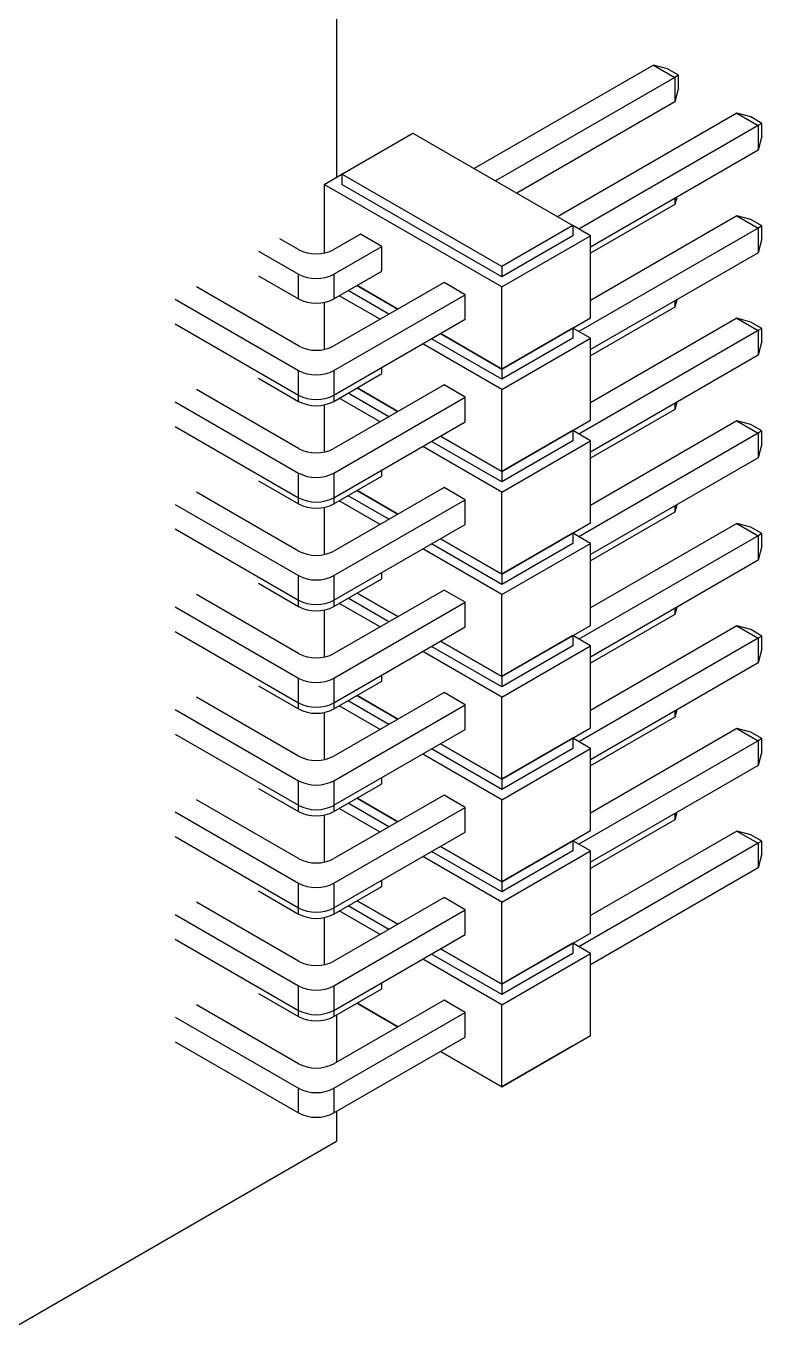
# Model space of a CAD drawing. Extents: x 270 to 303, y 412 to 526.
# Drawn here: x 287.93 to 302.83, y 434.78 to 461.15 of the extents above; entities that cross this region are included whole.
import ezdxf

# ---------------------------------------------------------------- set-up
doc = ezdxf.new("R2010")
doc.units = 0
doc.layers.get('0').update_dxf_attribs({"linetype": 'CONTINUOUS'})

msp = doc.modelspace()

# ---------------------------------------------------------------- linework, layer by layer
at = {"color": 7, "linetype": 'CONTINUOUS'}
for p, q in [((294.214, 462.447), (294.214, 458.091)), ((300.632, 460.365), (297.004, 458.271)), ((300.632, 460.365), (301.063, 460.116)), ((300.915, 460.289), (300.632, 460.365)), ((301.139, 460.16), (300.915, 460.289)), ((301.063, 460.116), (297.435, 458.022)), ((301.139, 460.16), (301.063, 460.116)), ((301.063, 460.116), (301.063, 459.619)), ((301.139, 459.902), (301.139, 460.16)), ((301.139, 459.902), (301.063, 459.619)), ((301.063, 459.619), (297.866, 457.773)), ((302.32, 459.391), (298.692, 457.296)), ((302.32, 459.391), (302.751, 459.142)), ((302.603, 459.315), (302.32, 459.391)), ((302.827, 459.186), (302.603, 459.315)), ((302.827, 459.186), (302.751, 459.142)), ((302.827, 458.927), (302.827, 459.186)), ((294.328, 458.157), (295.765, 458.986)), ((295.765, 458.986), (298.998, 457.12)), ((302.751, 459.142), (299.123, 457.047)), ((302.751, 459.142), (302.751, 458.644)), ((302.827, 458.927), (302.751, 458.644)), ((302.751, 458.644), (299.357, 456.684)), ((293.969, 457.949), (294.328, 458.157)), ((297.561, 456.291), (294.328, 458.157)), ((294.328, 458.157), (294.328, 457.949)), ((293.969, 457.949), (293.969, 456.562)), ((297.561, 455.876), (293.969, 457.949)), ((297.561, 456.083), (294.328, 457.949)), ((301.103, 457.692), (301.063, 457.545)), ((301.063, 457.669), (301.063, 457.545)), ((301.063, 457.545), (299.357, 456.56)), ((302.32, 457.317), (299.357, 455.606)), ((302.32, 457.317), (302.751, 457.068)), ((302.603, 457.241), (302.32, 457.317)), ((298.998, 457.12), (297.561, 456.291)), ((299.357, 456.913), (298.998, 457.12)), ((298.998, 457.12), (298.998, 456.913)), ((302.751, 457.068), (299.123, 454.973)), ((302.827, 457.112), (302.603, 457.241)), ((302.827, 457.112), (302.751, 457.068)), ((302.751, 457.068), (302.751, 456.57)), ((302.827, 456.853), (302.827, 457.112)), ((293.448, 456.633), (293.071, 456.85)), ((294.705, 456.944), (294.166, 456.633)), ((295.136, 456.695), (294.705, 456.944)), ((297.561, 455.876), (299.357, 456.913)), ((298.998, 456.913), (297.561, 456.083)), ((299.357, 455.253), (299.357, 456.913)), ((302.827, 456.853), (302.751, 456.57)), ((292.639, 456.601), (293.448, 456.135)), ((294.166, 456.135), (295.136, 456.695)), ((295.136, 456.197), (295.136, 456.695)), ((302.751, 456.57), (299.357, 454.61)), ((297.561, 456.291), (297.561, 456.083)), ((292.639, 456.104), (293.448, 455.637)), ((293.448, 455.637), (293.448, 456.135)), ((294.166, 455.637), (295.136, 456.197)), ((294.166, 456.135), (294.166, 455.637)), ((293.448, 454.683), (291.382, 455.876)), ((296.393, 455.969), (294.166, 454.683)), ((294.166, 454.186), (296.824, 455.72)), ((295.279, 455.326), (294.453, 455.803)), ((294.633, 455.907), (295.459, 455.43)), ((295.459, 455.43), (294.633, 455.907)), ((296.824, 455.72), (296.393, 455.969)), ((296.824, 455.222), (296.824, 455.72)), ((297.561, 454.217), (297.561, 455.876)), ((290.951, 455.627), (293.448, 454.186)), ((293.969, 455.567), (293.969, 454.613)), ((295.1, 455.222), (294.274, 455.699)), ((301.063, 455.471), (299.357, 454.486)), ((301.103, 455.618), (301.063, 455.471)), ((301.063, 455.595), (301.063, 455.471)), ((294.166, 453.688), (296.824, 455.222)), ((297.561, 454.217), (299.357, 455.253)), ((302.32, 455.243), (299.357, 453.532)), ((302.32, 455.243), (302.751, 454.994)), ((302.603, 455.167), (302.32, 455.243)), ((290.951, 455.129), (293.448, 453.688)), ((296.321, 454.932), (297.561, 454.217)), ((297.561, 454.217), (296.321, 454.932)), ((298.998, 455.046), (297.561, 454.217)), ((298.998, 455.046), (298.998, 455.046)), ((299.357, 454.839), (298.998, 455.046)), ((298.998, 455.046), (298.998, 454.839)), ((302.751, 454.994), (299.123, 452.899)), ((302.827, 455.038), (302.603, 455.167)), ((302.827, 455.038), (302.751, 454.994)), ((302.751, 454.994), (302.751, 454.496)), ((302.827, 454.779), (302.827, 455.038)), ((297.561, 453.802), (295.962, 454.725)), ((297.561, 454.009), (296.142, 454.828)), ((297.561, 453.802), (299.357, 454.839)), ((298.998, 454.839), (297.561, 454.009)), ((299.357, 453.179), (299.357, 454.839)), ((302.827, 454.779), (302.751, 454.496)), ((302.751, 454.496), (299.357, 452.536)), ((293.448, 453.688), (293.448, 454.186)), ((294.166, 454.186), (294.166, 453.688)), ((295.136, 454.123), (295.136, 454.248)), ((297.561, 454.217), (297.561, 454.217)), ((297.561, 454.217), (297.561, 454.009)), ((292.639, 454.03), (293.448, 453.563)), ((294.166, 453.563), (295.136, 454.123)), ((296.393, 453.895), (294.166, 452.609)), ((296.824, 453.646), (296.393, 453.895)), ((293.448, 452.609), (291.382, 453.802)), ((294.166, 452.112), (296.824, 453.646)), ((295.1, 453.148), (294.274, 453.625)), ((295.279, 453.252), (294.453, 453.729)), ((295.459, 453.356), (294.633, 453.833)), ((294.633, 453.833), (295.459, 453.356)), ((296.824, 453.148), (296.824, 453.646)), ((297.561, 452.143), (297.561, 453.802)), ((290.951, 453.553), (293.448, 452.112)), ((293.969, 453.492), (293.969, 452.539)), ((301.063, 453.397), (299.357, 452.412)), ((301.103, 453.544), (301.063, 453.397)), ((301.063, 453.521), (301.063, 453.397)), ((294.166, 451.614), (296.824, 453.148)), ((297.561, 452.143), (299.357, 453.179)), ((302.32, 453.169), (299.357, 451.458)), ((302.32, 453.169), (302.751, 452.92)), ((302.603, 453.093), (302.32, 453.169)), ((302.827, 452.964), (302.603, 453.093)), ((290.951, 453.055), (293.448, 451.614)), ((297.561, 452.143), (296.321, 452.858)), ((296.321, 452.858), (297.561, 452.143)), ((298.998, 452.972), (297.561, 452.143)), ((299.357, 452.765), (298.998, 452.972)), ((298.998, 452.972), (298.998, 452.765)), ((298.998, 452.972), (298.998, 452.972)), ((302.751, 452.92), (299.123, 450.825)), ((302.827, 452.964), (302.751, 452.92)), ((302.751, 452.92), (302.751, 452.422)), ((302.827, 452.705), (302.827, 452.964)), ((297.561, 451.728), (295.962, 452.651)), ((297.561, 451.935), (296.142, 452.754)), ((297.561, 451.728), (299.357, 452.765)), ((298.998, 452.765), (297.561, 451.935)), ((299.357, 451.105), (299.357, 452.765)), ((302.827, 452.705), (302.751, 452.422)), ((302.751, 452.422), (299.357, 450.462)), ((293.448, 451.614), (293.448, 452.112)), ((294.166, 452.112), (294.166, 451.614)), ((294.166, 451.489), (295.136, 452.049)), ((295.136, 452.049), (295.136, 452.174)), ((297.561, 452.143), (297.561, 451.935)), ((297.561, 452.143), (297.561, 452.143)), ((292.639, 451.956), (293.448, 451.489)), ((296.393, 451.821), (294.166, 450.535)), ((296.824, 451.572), (296.393, 451.821)), ((293.448, 450.535), (291.382, 451.728)), ((294.166, 450.038), (296.824, 451.572)), ((295.1, 451.074), (294.274, 451.551)), ((295.279, 451.178), (294.453, 451.655)), ((294.633, 451.759), (295.459, 451.282)), ((295.459, 451.282), (294.633, 451.759)), ((296.824, 451.074), (296.824, 451.572)), ((297.561, 450.069), (297.561, 451.728)), ((290.951, 451.479), (293.448, 450.038)), ((293.969, 451.418), (293.969, 450.465)), ((301.063, 451.323), (299.357, 450.338)), ((301.103, 451.47), (301.063, 451.323)), ((301.063, 451.447), (301.063, 451.323)), ((290.951, 450.981), (293.448, 449.54)), ((294.166, 449.54), (296.824, 451.074)), ((297.561, 450.069), (299.357, 451.105)), ((302.32, 451.095), (299.357, 449.384)), ((302.32, 451.095), (302.751, 450.846)), ((302.603, 451.019), (302.32, 451.095)), ((302.827, 450.889), (302.603, 451.019)), ((296.321, 450.784), (297.561, 450.069)), ((297.561, 450.069), (296.321, 450.784)), ((298.998, 450.898), (297.561, 450.069)), ((298.998, 450.898), (298.998, 450.898)), ((299.357, 450.691), (298.998, 450.898)), ((298.998, 450.898), (298.998, 450.691)), ((302.751, 450.846), (299.123, 448.751)), ((302.827, 450.889), (302.751, 450.846)), ((302.751, 450.846), (302.751, 450.348)), ((302.827, 450.631), (302.827, 450.889)), ((297.561, 449.654), (295.962, 450.577)), ((297.561, 449.861), (296.142, 450.68)), ((297.561, 449.654), (299.357, 450.691)), ((298.998, 450.691), (297.561, 449.861)), ((299.357, 449.031), (299.357, 450.691)), ((302.827, 450.631), (302.751, 450.348)), ((302.751, 450.348), (299.357, 448.388)), ((293.448, 449.54), (293.448, 450.038)), ((294.166, 450.038), (294.166, 449.54)), ((294.166, 449.415), (295.136, 449.975)), ((295.136, 449.975), (295.136, 450.1)), ((297.561, 450.069), (297.561, 450.069)), ((297.561, 450.069), (297.561, 449.861)), ((293.448, 448.461), (291.382, 449.654)), ((292.639, 449.882), (293.448, 449.415)), ((296.393, 449.747), (294.166, 448.461)), ((295.459, 449.208), (294.633, 449.685)), ((294.633, 449.685), (295.459, 449.208)), ((296.824, 449.498), (296.393, 449.747)), ((297.561, 447.995), (297.561, 449.654)), ((290.951, 449.405), (293.448, 447.964)), ((294.166, 447.964), (296.824, 449.498)), ((295.1, 449), (294.274, 449.477)), ((295.279, 449.104), (294.453, 449.581)), ((296.824, 449), (296.824, 449.498)), ((301.103, 449.396), (301.063, 449.249)), ((293.969, 449.344), (293.969, 448.391)), ((301.063, 449.249), (299.357, 448.264)), ((301.063, 449.373), (301.063, 449.249)), ((290.951, 448.907), (293.448, 447.466)), ((294.166, 447.466), (296.824, 449)), ((297.561, 447.995), (299.357, 449.031)), ((302.32, 449.021), (299.357, 447.31)), ((302.32, 449.021), (302.751, 448.772)), ((302.603, 448.945), (302.32, 449.021)), ((302.827, 448.815), (302.603, 448.945)), ((297.561, 447.787), (296.142, 448.606)), ((297.561, 447.995), (296.321, 448.71)), ((296.321, 448.71), (297.561, 447.995)), ((298.998, 448.824), (297.561, 447.995)), ((297.561, 447.58), (299.357, 448.617)), ((298.998, 448.617), (297.561, 447.787)), ((299.357, 448.617), (298.998, 448.824)), ((298.998, 448.824), (298.998, 448.617)), ((298.998, 448.824), (298.998, 448.824)), ((302.751, 448.772), (299.123, 446.677)), ((299.357, 446.957), (299.357, 448.617)), ((302.827, 448.815), (302.751, 448.772)), ((302.751, 448.772), (302.751, 448.274)), ((302.827, 448.557), (302.827, 448.815)), ((297.561, 447.58), (295.962, 448.503)), ((302.827, 448.557), (302.751, 448.274)), ((302.751, 448.274), (299.357, 446.314)), ((292.639, 447.808), (293.448, 447.341)), ((293.448, 447.466), (293.448, 447.964)), ((294.166, 447.964), (294.166, 447.466)), ((294.166, 447.341), (295.136, 447.901)), ((295.136, 447.901), (295.136, 448.026)), ((297.561, 447.995), (297.561, 447.787)), ((297.561, 447.995), (297.561, 447.995)), ((293.448, 446.387), (291.382, 447.58)), ((296.393, 447.673), (294.166, 446.387)), ((295.459, 447.134), (294.633, 447.611)), ((294.633, 447.611), (295.459, 447.134)), ((296.824, 447.424), (296.393, 447.673)), ((297.561, 445.921), (297.561, 447.58)), ((290.951, 447.331), (293.448, 445.89)), ((294.166, 445.89), (296.824, 447.424)), ((295.1, 446.926), (294.274, 447.403)), ((295.279, 447.03), (294.453, 447.507)), ((296.824, 446.926), (296.824, 447.424)), ((301.103, 447.322), (301.063, 447.175)), ((301.063, 447.299), (301.063, 447.175)), ((293.969, 447.27), (293.969, 446.317)), ((301.063, 447.175), (299.357, 446.19)), ((290.951, 446.833), (293.448, 445.392)), ((294.166, 445.392), (296.824, 446.926)), ((297.561, 445.921), (299.357, 446.957)), ((298.998, 446.75), (297.561, 445.921)), ((299.357, 446.543), (298.998, 446.75)), ((298.998, 446.75), (298.998, 446.543)), ((298.998, 446.75), (298.998, 446.75)), ((302.32, 446.947), (299.357, 445.236)), ((302.32, 446.947), (302.751, 446.698)), ((302.603, 446.871), (302.32, 446.947)), ((302.827, 446.741), (302.603, 446.871)), ((297.561, 445.713), (296.142, 446.532)), ((297.561, 445.921), (296.321, 446.636)), ((296.321, 446.636), (297.561, 445.921)), ((297.561, 445.506), (299.357, 446.543)), ((298.998, 446.543), (297.561, 445.713)), ((302.751, 446.698), (299.123, 444.603)), ((299.357, 444.883), (299.357, 446.543)), ((302.827, 446.741), (302.751, 446.698)), ((302.751, 446.698), (302.751, 446.2)), ((302.827, 446.483), (302.827, 446.741)), ((297.561, 445.506), (295.962, 446.429)), ((302.827, 446.483), (302.751, 446.2)), ((302.751, 446.2), (299.357, 444.24)), ((292.639, 445.734), (293.448, 445.267)), ((293.448, 445.392), (293.448, 445.89)), ((294.166, 445.89), (294.166, 445.392)), ((294.166, 445.267), (295.136, 445.827)), ((295.136, 445.827), (295.136, 445.952)), ((297.561, 445.921), (297.561, 445.713)), ((297.561, 445.921), (297.561, 445.921)), ((293.448, 444.313), (291.382, 445.506)), ((296.393, 445.599), (294.166, 444.313)), ((295.279, 444.956), (294.453, 445.433)), ((294.633, 445.537), (295.459, 445.06)), ((295.459, 445.06), (294.633, 445.537)), ((296.824, 445.35), (296.393, 445.599)), ((297.561, 443.847), (297.561, 445.506)), ((290.951, 445.257), (293.448, 443.816)), ((293.969, 445.196), (293.969, 444.243)), ((294.166, 443.816), (296.824, 445.35)), ((295.1, 444.852), (294.274, 445.329)), ((296.824, 444.852), (296.824, 445.35)), ((301.103, 445.248), (301.063, 445.101)), ((301.063, 445.225), (301.063, 445.101)), ((301.063, 445.101), (299.357, 444.116)), ((290.951, 444.759), (293.448, 443.318)), ((294.166, 443.318), (296.824, 444.852)), ((297.561, 443.847), (299.357, 444.883)), ((298.998, 444.676), (297.561, 443.846)), ((298.998, 444.676), (298.998, 444.676)), ((299.357, 444.469), (298.998, 444.676)), ((298.998, 444.676), (298.998, 444.469)), ((302.32, 444.872), (299.357, 443.162)), ((302.32, 444.872), (302.751, 444.624)), ((302.603, 444.797), (302.32, 444.872)), ((302.827, 444.667), (302.603, 444.797)), ((302.827, 444.667), (302.751, 444.624)), ((302.827, 444.409), (302.827, 444.667)), ((297.561, 443.639), (296.142, 444.458)), ((296.321, 444.562), (297.561, 443.847)), ((297.561, 443.846), (296.321, 444.562)), ((297.561, 443.432), (299.357, 444.469)), ((298.998, 444.469), (297.561, 443.639)), ((302.751, 444.624), (299.123, 442.529)), ((299.357, 442.809), (299.357, 444.469)), ((302.751, 444.624), (302.751, 444.126)), ((302.827, 444.409), (302.751, 444.126)), ((297.561, 443.432), (295.962, 444.355)), ((302.751, 444.126), (299.357, 442.166)), ((295.136, 443.753), (295.136, 443.878)), ((292.639, 443.66), (293.448, 443.193)), ((293.448, 443.318), (293.448, 443.816)), ((294.166, 443.816), (294.166, 443.318)), ((294.166, 443.193), (295.136, 443.753)), ((297.561, 443.847), (297.561, 443.846)), ((297.561, 443.846), (297.561, 443.639)), ((293.448, 442.239), (291.382, 443.432)), ((296.393, 443.525), (294.166, 442.239)), ((295.279, 442.882), (294.453, 443.359)), ((295.459, 442.986), (294.633, 443.463)), ((294.633, 443.463), (295.459, 442.986)), ((296.824, 443.276), (296.393, 443.525)), ((297.561, 441.773), (297.561, 443.432)), ((290.951, 443.183), (293.448, 441.742)), ((293.969, 443.122), (293.969, 442.169)), ((294.166, 441.742), (296.824, 443.276)), ((295.1, 442.778), (294.274, 443.255)), ((296.824, 442.778), (296.824, 443.276)), ((297.561, 441.773), (299.357, 442.809)), ((290.951, 442.685), (293.448, 441.244)), ((294.166, 441.244), (296.824, 442.778)), ((298.998, 442.602), (297.561, 441.772)), ((299.357, 442.395), (298.998, 442.602)), ((298.998, 442.602), (298.998, 442.395)), ((298.998, 442.602), (298.998, 442.602)), ((297.561, 441.358), (295.962, 442.281)), ((297.561, 441.565), (296.142, 442.384)), ((297.561, 441.772), (296.321, 442.488)), ((296.321, 442.488), (297.561, 441.773)), ((297.561, 441.358), (299.357, 442.395)), ((298.998, 442.395), (297.561, 441.565)), ((299.357, 440.735), (299.357, 442.395)), ((293.448, 441.244), (293.448, 441.742)), ((294.166, 441.742), (294.166, 441.244)), ((295.136, 441.679), (295.136, 441.804)), ((297.561, 441.773), (297.561, 441.772)), ((297.561, 441.772), (297.561, 441.565)), ((292.639, 441.586), (293.448, 441.119)), ((294.166, 441.119), (295.136, 441.679)), ((293.448, 440.165), (291.382, 441.358)), ((296.393, 441.451), (294.166, 440.165)), ((294.633, 441.389), (295.459, 440.912)), ((295.459, 440.912), (294.633, 441.389)), ((296.824, 441.202), (296.393, 441.451)), ((297.561, 439.698), (297.561, 441.358)), ((290.951, 441.109), (293.448, 439.668)), ((294.166, 439.668), (296.824, 441.202)), ((294.214, 441.147), (294.214, 440.193)), ((296.824, 440.704), (296.824, 441.202)), ((294.166, 439.17), (296.824, 440.704)), ((297.561, 439.698), (299.357, 440.735)), ((290.951, 440.611), (293.448, 439.17)), ((298.998, 440.528), (297.561, 439.698)), ((298.998, 440.528), (298.998, 440.528)), ((296.321, 440.414), (297.561, 439.698)), ((297.561, 439.698), (296.321, 440.414)), ((293.448, 439.17), (293.448, 439.668)), ((294.166, 439.668), (294.166, 439.17)), ((297.561, 439.698), (297.561, 439.698)), ((294.214, 439.198), (294.214, 438.596)), ((287.606, 434.781), (294.214, 438.596))]:
    msp.add_line(p, q, dxfattribs=at)
at = {"color": 8, "linetype": 'CONTINUOUS'}
for p, q in [((293.448, 453.563), (293.448, 453.688)), ((294.166, 453.688), (294.166, 453.563)), ((293.448, 451.489), (293.448, 451.614)), ((294.166, 451.614), (294.166, 451.489)), ((293.448, 449.415), (293.448, 449.54)), ((294.166, 449.54), (294.166, 449.415)), ((293.448, 447.341), (293.448, 447.466)), ((294.166, 447.466), (294.166, 447.341)), ((293.448, 445.267), (293.448, 445.392)), ((294.166, 445.392), (294.166, 445.267)), ((293.448, 443.193), (293.448, 443.318)), ((294.166, 443.318), (294.166, 443.193)), ((293.448, 441.119), (293.448, 441.244)), ((294.166, 441.244), (294.166, 441.119))]:
    msp.add_line(p, q, dxfattribs=at)
at = {"color": 7, "linetype": 'CONTINUOUS'}
for centre in [(293.807, 457.326), (293.807, 456.828), (293.807, 456.33), (293.807, 455.377), (293.807, 454.879), (293.807, 454.381), (293.807, 454.256), (293.807, 453.303), (293.807, 452.805), (293.807, 452.307), (293.807, 452.182), (293.807, 451.229), (293.807, 450.731), (293.807, 450.233), (293.807, 450.108), (293.807, 449.155), (293.807, 448.657), (293.807, 448.159), (293.807, 448.034), (293.807, 447.081), (293.807, 446.583), (293.807, 446.085), (293.807, 445.96), (293.807, 445.007), (293.807, 444.509), (293.807, 444.011), (293.807, 443.886), (293.807, 442.933), (293.807, 442.435), (293.807, 441.937), (293.807, 441.812), (293.807, 440.859), (293.807, 440.361), (293.807, 439.863)]:
    msp.add_arc(centre, 0.781, 242.6097, 297.3903, dxfattribs=at)

doc.saveas('drawing.dxf')
